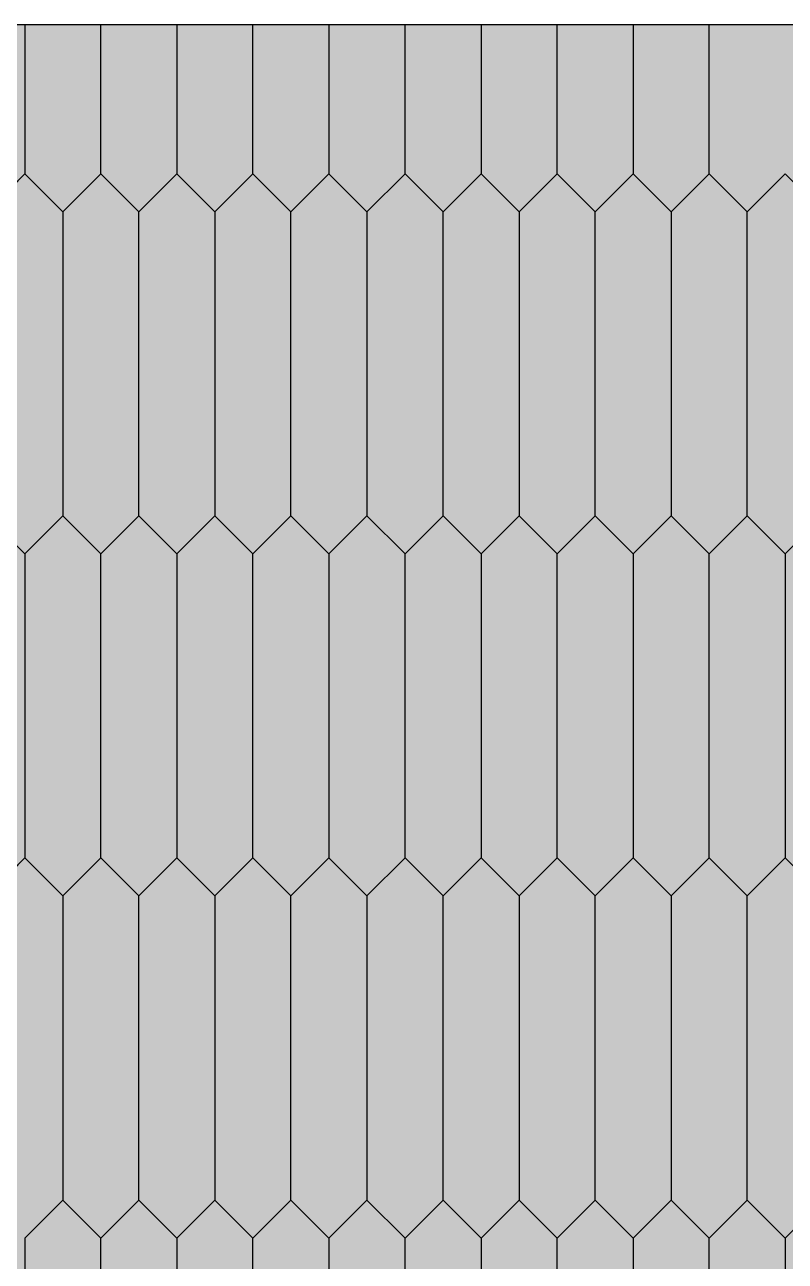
# Model space of a CAD drawing. Header units: millimetres. Extents: x 56222 to 3066687, y -650199 to -121287.
# Drawn here: x 148994.71 to 149014.39, y -183454.43 to -183422.41 of the extents above; entities that cross this region are included whole.
import ezdxf

# ---------------------------------------------------------------- set-up
doc = ezdxf.new("R2010")
doc.units = ezdxf.units.MM
doc.header["$MEASUREMENT"] = 0
doc.layers.add('SECTION ( HATCH  )', color=252, linetype='Continuous', lineweight=9)
doc.layers.add('XX~SLAB ( BEAM )~ ( DIM )', color=7, linetype='Continuous', lineweight=9)

msp = doc.modelspace()

# ---------------------------------------------------------------- hatches: boundary and pattern name
at = {"layer": 'SECTION ( HATCH  )', "linetype": 'Continuous', "lineweight": 25, "transparency": 33554641}
h = msp.add_hatch(color=34, dxfattribs=at)
h.dxf.hatch_style = 1
h.paths.add_polyline_path([(149026.018, -183422.411), (149024.23, -183422.411), (149024.23, -183426.275), (149025.214, -183427.259), (149026.018, -183426.455)])
h.paths.add_polyline_path([(149024.23, -183426.275), (149024.23, -183422.411), (149022.262, -183422.411), (149022.262, -183426.275), (149023.246, -183427.259)])
h.paths.add_polyline_path([(149022.262, -183426.275), (149022.262, -183422.411), (149020.294, -183422.411), (149020.294, -183426.275), (149021.278, -183427.259)])
h.paths.add_polyline_path([(149020.294, -183426.275), (149020.294, -183422.411), (149018.326, -183422.411), (149018.326, -183426.275), (149019.31, -183427.259)])
h.paths.add_polyline_path([(149018.326, -183422.411), (149016.358, -183422.411), (149016.358, -183426.275), (149017.342, -183427.259), (149018.326, -183426.275)])
h.paths.add_polyline_path([(149016.358, -183422.411), (149014.39, -183422.411), (149014.39, -183426.275), (149015.374, -183427.259), (149016.358, -183426.275)])
h.paths.add_polyline_path([(149014.39, -183422.411), (149012.422, -183422.411), (149012.422, -183426.275), (149013.406, -183427.259), (149014.39, -183426.275)])
h.paths.add_polyline_path([(149012.422, -183422.411), (149010.454, -183422.411), (149010.454, -183426.275), (149011.438, -183427.259), (149012.422, -183426.275)])
h.paths.add_polyline_path([(149010.454, -183422.411), (149008.486, -183422.411), (149008.486, -183426.275), (149009.47, -183427.259), (149010.454, -183426.275)])
h.paths.add_polyline_path([(149008.486, -183422.411), (149006.518, -183422.411), (149006.518, -183426.275), (149007.502, -183427.259), (149008.486, -183426.275)])
h.paths.add_polyline_path([(149006.518, -183422.411), (149004.55, -183422.411), (149004.55, -183426.275), (149005.534, -183427.259), (149006.518, -183426.275)])
h.paths.add_polyline_path([(149004.55, -183422.411), (149002.582, -183422.411), (149002.582, -183426.275), (149003.566, -183427.259), (149004.55, -183426.275)])
h.paths.add_polyline_path([(149002.582, -183422.411), (149000.614, -183422.411), (149000.614, -183426.275), (149001.598, -183427.259), (149002.582, -183426.275)])
h.paths.add_polyline_path([(149000.614, -183422.411), (148998.646, -183422.411), (148998.646, -183426.275), (148999.63, -183427.259), (149000.614, -183426.275)])
h.paths.add_polyline_path([(148998.646, -183422.411), (148996.678, -183422.411), (148996.678, -183426.275), (148997.662, -183427.259), (148998.646, -183426.275)])
h.paths.add_polyline_path([(148996.678, -183422.411), (148994.71, -183422.411), (148994.71, -183426.275), (148995.694, -183427.259), (148996.678, -183426.275)])
h.paths.add_polyline_path([(148994.71, -183422.411), (148992.742, -183422.411), (148992.742, -183426.275), (148993.726, -183427.259), (148994.71, -183426.275)])
h.paths.add_polyline_path([(148992.742, -183422.411), (148990.774, -183422.411), (148990.774, -183426.275), (148991.758, -183427.259), (148992.742, -183426.275)])
h.paths.add_polyline_path([(148990.774, -183422.411), (148988.806, -183422.411), (148988.806, -183426.275), (148989.79, -183427.259), (148990.774, -183426.275)])
h.paths.add_polyline_path([(148988.806, -183422.411), (148987.018, -183422.411), (148987.018, -183426.455), (148987.822, -183427.259), (148988.806, -183426.275)])
h.paths.add_polyline_path([(149026.018, -183426.455), (149025.214, -183427.259), (149025.214, -183435.131), (149026.018, -183435.935)])
h.paths.add_polyline_path([(149025.214, -183427.259), (149024.23, -183426.275), (149023.246, -183427.259), (149023.246, -183435.131), (149024.23, -183436.115), (149025.214, -183435.131)])
h.paths.add_polyline_path([(149023.246, -183427.259), (149022.262, -183426.275), (149021.278, -183427.259), (149021.278, -183435.131), (149022.262, -183436.115), (149023.246, -183435.131)])
h.paths.add_polyline_path([(149021.278, -183427.259), (149020.294, -183426.275), (149019.31, -183427.259), (149019.31, -183435.131), (149020.294, -183436.115), (149021.278, -183435.131)])
h.paths.add_polyline_path([(149019.31, -183427.259), (149018.326, -183426.275), (149017.342, -183427.259), (149017.342, -183435.131), (149018.326, -183436.115), (149019.31, -183435.131)])
h.paths.add_polyline_path([(149017.342, -183427.259), (149016.358, -183426.275), (149015.374, -183427.259), (149015.374, -183435.131), (149016.358, -183436.115), (149017.342, -183435.131)])
h.paths.add_polyline_path([(149015.374, -183427.259), (149014.39, -183426.275), (149013.406, -183427.259), (149013.406, -183435.131), (149014.39, -183436.115), (149015.374, -183435.131)])
h.paths.add_polyline_path([(149013.406, -183427.259), (149012.422, -183426.275), (149011.438, -183427.259), (149011.438, -183435.131), (149012.422, -183436.115), (149013.406, -183435.131)])
h.paths.add_polyline_path([(149011.438, -183427.259), (149010.454, -183426.275), (149009.47, -183427.259), (149009.47, -183435.131), (149010.454, -183436.115), (149011.438, -183435.131)])
h.paths.add_polyline_path([(149009.47, -183427.259), (149008.486, -183426.275), (149007.502, -183427.259), (149007.502, -183435.131), (149008.486, -183436.115), (149009.47, -183435.131)])
h.paths.add_polyline_path([(149007.502, -183427.259), (149006.518, -183426.275), (149005.534, -183427.259), (149005.534, -183435.131), (149006.518, -183436.115), (149007.502, -183435.131)])
h.paths.add_polyline_path([(149005.534, -183427.259), (149004.55, -183426.275), (149003.566, -183427.259), (149003.566, -183435.131), (149004.55, -183436.115), (149005.534, -183435.131)])
h.paths.add_polyline_path([(149003.566, -183427.259), (149002.582, -183426.275), (149001.598, -183427.259), (149001.598, -183435.131), (149002.582, -183436.115), (149003.566, -183435.131)])
h.paths.add_polyline_path([(149001.598, -183427.259), (149000.614, -183426.275), (148999.63, -183427.259), (148999.63, -183435.131), (149000.614, -183436.115), (149001.598, -183435.131)])
h.paths.add_polyline_path([(148999.63, -183427.259), (148998.646, -183426.275), (148997.662, -183427.259), (148997.662, -183435.131), (148998.646, -183436.115), (148999.63, -183435.131)])
h.paths.add_polyline_path([(148997.662, -183427.259), (148996.678, -183426.275), (148995.694, -183427.259), (148995.694, -183435.131), (148996.678, -183436.115), (148997.662, -183435.131)])
h.paths.add_polyline_path([(148995.694, -183427.259), (148994.71, -183426.275), (148993.726, -183427.259), (148993.726, -183435.131), (148994.71, -183436.115), (148995.694, -183435.131)])
h.paths.add_polyline_path([(148993.726, -183427.259), (148992.742, -183426.275), (148991.758, -183427.259), (148991.758, -183435.131), (148992.742, -183436.115), (148993.726, -183435.131)])
h.paths.add_polyline_path([(148991.758, -183427.259), (148990.774, -183426.275), (148989.79, -183427.259), (148989.79, -183435.131), (148990.774, -183436.115), (148991.758, -183435.131)])
h.paths.add_polyline_path([(148989.79, -183427.259), (148988.806, -183426.275), (148987.822, -183427.259), (148987.822, -183435.131), (148988.806, -183436.115), (148989.79, -183435.131)])
h.paths.add_polyline_path([(148987.822, -183427.259), (148987.018, -183426.455), (148987.018, -183435.935), (148987.822, -183435.131)])
h.paths.add_polyline_path([(149026.018, -183435.935), (149025.214, -183435.131), (149024.23, -183436.115), (149024.23, -183443.987), (149025.214, -183444.971), (149026.018, -183444.167)])
h.paths.add_polyline_path([(149024.23, -183436.115), (149023.246, -183435.131), (149022.262, -183436.115), (149022.262, -183443.987), (149023.246, -183444.971), (149024.23, -183443.987)])
h.paths.add_polyline_path([(149022.262, -183436.115), (149021.278, -183435.131), (149020.294, -183436.115), (149020.294, -183443.987), (149021.278, -183444.971), (149022.262, -183443.987)])
h.paths.add_polyline_path([(149020.294, -183436.115), (149019.31, -183435.131), (149018.326, -183436.115), (149018.326, -183443.987), (149019.31, -183444.971), (149020.294, -183443.987)])
h.paths.add_polyline_path([(149018.326, -183436.115), (149017.342, -183435.131), (149016.358, -183436.115), (149016.358, -183443.987), (149017.342, -183444.971), (149018.326, -183443.987)])
h.paths.add_polyline_path([(149016.358, -183436.115), (149015.374, -183435.131), (149014.39, -183436.115), (149014.39, -183443.987), (149015.374, -183444.971), (149016.358, -183443.987)])
h.paths.add_polyline_path([(149014.39, -183436.115), (149013.406, -183435.131), (149012.422, -183436.115), (149012.422, -183443.987), (149013.406, -183444.971), (149014.39, -183443.987)])
h.paths.add_polyline_path([(149012.422, -183436.115), (149011.438, -183435.131), (149010.454, -183436.115), (149010.454, -183443.987), (149011.438, -183444.971), (149012.422, -183443.987)])
h.paths.add_polyline_path([(149010.454, -183436.115), (149009.47, -183435.131), (149008.486, -183436.115), (149008.486, -183443.987), (149009.47, -183444.971), (149010.454, -183443.987)])
h.paths.add_polyline_path([(149008.486, -183436.115), (149007.502, -183435.131), (149006.518, -183436.115), (149006.518, -183443.987), (149007.502, -183444.971), (149008.486, -183443.987)])
h.paths.add_polyline_path([(149006.518, -183436.115), (149005.534, -183435.131), (149004.55, -183436.115), (149004.55, -183443.987), (149005.534, -183444.971), (149006.518, -183443.987)])
h.paths.add_polyline_path([(149004.55, -183436.115), (149003.566, -183435.131), (149002.582, -183436.115), (149002.582, -183443.987), (149003.566, -183444.971), (149004.55, -183443.987)])
h.paths.add_polyline_path([(149002.582, -183436.115), (149001.598, -183435.131), (149000.614, -183436.115), (149000.614, -183443.987), (149001.598, -183444.971), (149002.582, -183443.987)])
h.paths.add_polyline_path([(149000.614, -183436.115), (148999.63, -183435.131), (148998.646, -183436.115), (148998.646, -183443.987), (148999.63, -183444.971), (149000.614, -183443.987)])
h.paths.add_polyline_path([(148998.646, -183436.115), (148997.662, -183435.131), (148996.678, -183436.115), (148996.678, -183443.987), (148997.662, -183444.971), (148998.646, -183443.987)])
h.paths.add_polyline_path([(148996.678, -183436.115), (148995.694, -183435.131), (148994.71, -183436.115), (148994.71, -183443.987), (148995.694, -183444.971), (148996.678, -183443.987)])
h.paths.add_polyline_path([(148994.71, -183436.115), (148993.726, -183435.131), (148992.742, -183436.115), (148992.742, -183443.987), (148993.726, -183444.971), (148994.71, -183443.987)])
h.paths.add_polyline_path([(148992.742, -183436.115), (148991.758, -183435.131), (148990.774, -183436.115), (148990.774, -183443.987), (148991.758, -183444.971), (148992.742, -183443.987)])
h.paths.add_polyline_path([(148990.774, -183436.115), (148989.79, -183435.131), (148988.806, -183436.115), (148988.806, -183443.987), (148989.79, -183444.971), (148990.774, -183443.987)])
h.paths.add_polyline_path([(148988.806, -183436.115), (148987.822, -183435.131), (148987.018, -183435.935), (148987.018, -183444.167), (148987.822, -183444.971), (148988.806, -183443.987)])
h.paths.add_polyline_path([(149026.018, -183444.167), (149025.214, -183444.971), (149025.214, -183452.843), (149026.018, -183453.647)])
h.paths.add_polyline_path([(149025.214, -183444.971), (149024.23, -183443.987), (149023.246, -183444.971), (149023.246, -183452.843), (149024.23, -183453.827), (149025.214, -183452.843)])
h.paths.add_polyline_path([(149023.246, -183444.971), (149022.262, -183443.987), (149021.278, -183444.971), (149021.278, -183452.843), (149022.262, -183453.827), (149023.246, -183452.843)])
h.paths.add_polyline_path([(149021.278, -183444.971), (149020.294, -183443.987), (149019.31, -183444.971), (149019.31, -183452.843), (149020.294, -183453.827), (149021.278, -183452.843)])
h.paths.add_polyline_path([(149019.31, -183444.971), (149018.326, -183443.987), (149017.342, -183444.971), (149017.342, -183452.843), (149018.326, -183453.827), (149019.31, -183452.843)])
h.paths.add_polyline_path([(149017.342, -183444.971), (149016.358, -183443.987), (149015.374, -183444.971), (149015.374, -183452.843), (149016.358, -183453.827), (149017.342, -183452.843)])
h.paths.add_polyline_path([(149015.374, -183444.971), (149014.39, -183443.987), (149013.406, -183444.971), (149013.406, -183452.843), (149014.39, -183453.827), (149015.374, -183452.843)])
h.paths.add_polyline_path([(149013.406, -183444.971), (149012.422, -183443.987), (149011.438, -183444.971), (149011.438, -183452.843), (149012.422, -183453.827), (149013.406, -183452.843)])
h.paths.add_polyline_path([(149011.438, -183444.971), (149010.454, -183443.987), (149009.47, -183444.971), (149009.47, -183452.843), (149010.454, -183453.827), (149011.438, -183452.843)])
h.paths.add_polyline_path([(149009.47, -183444.971), (149008.486, -183443.987), (149007.502, -183444.971), (149007.502, -183452.843), (149008.486, -183453.827), (149009.47, -183452.843)])
h.paths.add_polyline_path([(149007.502, -183444.971), (149006.518, -183443.987), (149005.534, -183444.971), (149005.534, -183452.843), (149006.518, -183453.827), (149007.502, -183452.843)])
h.paths.add_polyline_path([(149005.534, -183444.971), (149004.55, -183443.987), (149003.566, -183444.971), (149003.566, -183452.843), (149004.55, -183453.827), (149005.534, -183452.843)])
h.paths.add_polyline_path([(149003.566, -183444.971), (149002.582, -183443.987), (149001.598, -183444.971), (149001.598, -183452.843), (149002.582, -183453.827), (149003.566, -183452.843)])
h.paths.add_polyline_path([(149001.598, -183444.971), (149000.614, -183443.987), (148999.63, -183444.971), (148999.63, -183452.843), (149000.614, -183453.827), (149001.598, -183452.843)])
h.paths.add_polyline_path([(148999.63, -183444.971), (148998.646, -183443.987), (148997.662, -183444.971), (148997.662, -183452.843), (148998.646, -183453.827), (148999.63, -183452.843)])
h.paths.add_polyline_path([(148997.662, -183444.971), (148996.678, -183443.987), (148995.694, -183444.971), (148995.694, -183452.843), (148996.678, -183453.827), (148997.662, -183452.843)])
h.paths.add_polyline_path([(148995.694, -183444.971), (148994.71, -183443.987), (148993.726, -183444.971), (148993.726, -183452.843), (148994.71, -183453.827), (148995.694, -183452.843)])
h.paths.add_polyline_path([(148993.726, -183444.971), (148992.742, -183443.987), (148991.758, -183444.971), (148991.758, -183452.843), (148992.742, -183453.827), (148993.726, -183452.843)])
h.paths.add_polyline_path([(148991.758, -183444.971), (148990.774, -183443.987), (148989.79, -183444.971), (148989.79, -183452.843), (148990.774, -183453.827), (148991.758, -183452.843)])
h.paths.add_polyline_path([(148989.79, -183444.971), (148988.806, -183443.987), (148987.822, -183444.971), (148987.822, -183452.843), (148988.806, -183453.827), (148989.79, -183452.843)])
h.paths.add_polyline_path([(148987.822, -183444.971), (148987.018, -183444.167), (148987.018, -183453.647), (148987.822, -183452.843)])
h.paths.add_polyline_path([(149026.018, -183453.647), (149025.214, -183452.843), (149024.23, -183453.827), (149024.23, -183461.699), (149025.214, -183462.683), (149026.018, -183461.879)])
h.paths.add_polyline_path([(149024.23, -183453.827), (149023.246, -183452.843), (149022.262, -183453.827), (149022.262, -183461.699), (149023.246, -183462.683), (149024.23, -183461.699)])
h.paths.add_polyline_path([(149022.262, -183453.827), (149021.278, -183452.843), (149020.294, -183453.827), (149020.294, -183461.699), (149021.278, -183462.683), (149022.262, -183461.699)])
h.paths.add_polyline_path([(149020.294, -183453.827), (149019.31, -183452.843), (149018.326, -183453.827), (149018.326, -183461.699), (149019.31, -183462.683), (149020.294, -183461.699)])
h.paths.add_polyline_path([(149018.326, -183453.827), (149017.342, -183452.843), (149016.358, -183453.827), (149016.358, -183461.699), (149017.342, -183462.683), (149018.326, -183461.699)])
h.paths.add_polyline_path([(149016.358, -183453.827), (149015.374, -183452.843), (149014.39, -183453.827), (149014.39, -183461.699), (149015.374, -183462.683), (149016.358, -183461.699)])
h.paths.add_polyline_path([(149014.39, -183453.827), (149013.406, -183452.843), (149012.422, -183453.827), (149012.422, -183461.699), (149013.406, -183462.683), (149014.39, -183461.699)])
h.paths.add_polyline_path([(149012.422, -183453.827), (149011.438, -183452.843), (149010.454, -183453.827), (149010.454, -183461.699), (149011.438, -183462.683), (149012.422, -183461.699)])
h.paths.add_polyline_path([(149010.454, -183453.827), (149009.47, -183452.843), (149008.486, -183453.827), (149008.486, -183461.699), (149009.47, -183462.683), (149010.454, -183461.699)])
h.paths.add_polyline_path([(149008.486, -183453.827), (149007.502, -183452.843), (149006.518, -183453.827), (149006.518, -183461.699), (149007.502, -183462.683), (149008.486, -183461.699)])
h.paths.add_polyline_path([(149006.518, -183453.827), (149005.534, -183452.843), (149004.55, -183453.827), (149004.55, -183461.699), (149005.534, -183462.683), (149006.518, -183461.699)])
h.paths.add_polyline_path([(149004.55, -183453.827), (149003.566, -183452.843), (149002.582, -183453.827), (149002.582, -183461.699), (149003.566, -183462.683), (149004.55, -183461.699)])
h.paths.add_polyline_path([(149002.582, -183453.827), (149001.598, -183452.843), (149000.614, -183453.827), (149000.614, -183461.699), (149001.598, -183462.683), (149002.582, -183461.699)])
h.paths.add_polyline_path([(149000.614, -183453.827), (148999.63, -183452.843), (148998.646, -183453.827), (148998.646, -183461.699), (148999.63, -183462.683), (149000.614, -183461.699)])
h.paths.add_polyline_path([(148998.646, -183453.827), (148997.662, -183452.843), (148996.678, -183453.827), (148996.678, -183461.699), (148997.662, -183462.683), (148998.646, -183461.699)])
h.paths.add_polyline_path([(148996.678, -183453.827), (148995.694, -183452.843), (148994.71, -183453.827), (148994.71, -183461.699), (148995.694, -183462.683), (148996.678, -183461.699)])
h.paths.add_polyline_path([(148994.71, -183453.827), (148993.726, -183452.843), (148992.742, -183453.827), (148992.742, -183461.699), (148993.726, -183462.683), (148994.71, -183461.699)])
h.paths.add_polyline_path([(148992.742, -183453.827), (148991.758, -183452.843), (148990.774, -183453.827), (148990.774, -183461.699), (148991.758, -183462.683), (148992.742, -183461.699)])
h.paths.add_polyline_path([(148990.774, -183453.827), (148989.79, -183452.843), (148988.806, -183453.827), (148988.806, -183461.699), (148989.79, -183462.683), (148990.774, -183461.699)])
h.paths.add_polyline_path([(148988.806, -183453.827), (148988.002, -183453.023), (148987.822, -183452.843), (148987.018, -183453.647), (148987.018, -183461.879), (148987.822, -183462.683), (148988.806, -183461.699)])
h.paths.add_polyline_path([(149026.018, -183461.879), (149025.214, -183462.683), (149025.214, -183470.555), (149026.018, -183471.359)])
h.paths.add_polyline_path([(149025.214, -183462.683), (149024.23, -183461.699), (149023.246, -183462.683), (149023.246, -183470.555), (149024.23, -183471.539), (149025.214, -183470.555)])
h.paths.add_polyline_path([(149023.246, -183462.683), (149022.262, -183461.699), (149021.278, -183462.683), (149021.278, -183470.555), (149022.262, -183471.539), (149023.246, -183470.555)])
h.paths.add_polyline_path([(149021.278, -183462.683), (149020.294, -183461.699), (149019.31, -183462.683), (149019.31, -183470.555), (149020.294, -183471.539), (149021.278, -183470.555)])
h.paths.add_polyline_path([(149019.31, -183462.683), (149018.326, -183461.699), (149017.342, -183462.683), (149017.342, -183470.555), (149018.326, -183471.539), (149019.31, -183470.555)])
h.paths.add_polyline_path([(149017.342, -183462.683), (149016.358, -183461.699), (149015.374, -183462.683), (149015.374, -183470.555), (149016.358, -183471.539), (149017.342, -183470.555)])
h.paths.add_polyline_path([(149015.374, -183462.683), (149014.39, -183461.699), (149013.406, -183462.683), (149013.406, -183470.555), (149014.39, -183471.539), (149015.374, -183470.555)])
h.paths.add_polyline_path([(149013.406, -183462.683), (149012.422, -183461.699), (149011.438, -183462.683), (149011.438, -183470.555), (149012.422, -183471.539), (149013.406, -183470.555)])
h.paths.add_polyline_path([(149011.438, -183462.683), (149010.454, -183461.699), (149009.47, -183462.683), (149009.47, -183470.555), (149010.454, -183471.539), (149011.438, -183470.555)])
h.paths.add_polyline_path([(149009.47, -183462.683), (149008.486, -183461.699), (149007.502, -183462.683), (149007.502, -183470.555), (149008.486, -183471.539), (149009.47, -183470.555)])
h.paths.add_polyline_path([(149007.502, -183462.683), (149006.518, -183461.699), (149005.534, -183462.683), (149005.534, -183470.555), (149006.518, -183471.539), (149007.502, -183470.555)])
h.paths.add_polyline_path([(149005.534, -183462.683), (149004.55, -183461.699), (149003.566, -183462.683), (149003.566, -183470.555), (149004.55, -183471.539), (149005.534, -183470.555)])
h.paths.add_polyline_path([(149003.566, -183462.683), (149002.582, -183461.699), (149001.598, -183462.683), (149001.598, -183470.555), (149002.582, -183471.539), (149003.566, -183470.555)])
h.paths.add_polyline_path([(149001.598, -183462.683), (149000.614, -183461.699), (148999.63, -183462.683), (148999.63, -183470.555), (149000.614, -183471.539), (149001.598, -183470.555)])
h.paths.add_polyline_path([(148999.63, -183462.683), (148998.646, -183461.699), (148997.662, -183462.683), (148997.662, -183470.555), (148998.646, -183471.539), (148999.63, -183470.555)])
h.paths.add_polyline_path([(148997.662, -183462.683), (148996.678, -183461.699), (148995.694, -183462.683), (148995.694, -183470.555), (148996.678, -183471.539), (148997.662, -183470.555)])
h.paths.add_polyline_path([(148995.694, -183462.683), (148994.71, -183461.699), (148993.726, -183462.683), (148993.726, -183470.555), (148994.71, -183471.539), (148995.694, -183470.555)])
h.paths.add_polyline_path([(148993.726, -183462.683), (148992.742, -183461.699), (148991.758, -183462.683), (148991.758, -183470.555), (148992.742, -183471.539), (148993.726, -183470.555)])
h.paths.add_polyline_path([(148991.758, -183462.683), (148990.774, -183461.699), (148989.79, -183462.683), (148989.79, -183470.555), (148990.774, -183471.539), (148991.758, -183470.555)])
h.paths.add_polyline_path([(148989.79, -183462.683), (148988.806, -183461.699), (148987.822, -183462.683), (148987.822, -183470.555), (148988.806, -183471.539), (148989.79, -183470.555)])
h.paths.add_polyline_path([(148987.822, -183462.683), (148987.018, -183461.879), (148987.018, -183471.359), (148987.822, -183470.555)])
h.paths.add_polyline_path([(149026.018, -183471.359), (149025.214, -183470.555), (149024.23, -183471.539), (149024.23, -183480.167), (149026.018, -183480.167)])
h.paths.add_polyline_path([(149024.23, -183471.539), (149023.246, -183470.555), (149022.262, -183471.539), (149022.262, -183480.167), (149024.23, -183480.167)])
h.paths.add_polyline_path([(149022.262, -183471.539), (149021.278, -183470.555), (149020.294, -183471.539), (149020.294, -183480.167), (149022.262, -183480.167)])
h.paths.add_polyline_path([(149020.294, -183471.539), (149019.31, -183470.555), (149018.326, -183471.539), (149018.326, -183480.167), (149020.294, -183480.167)])
h.paths.add_polyline_path([(149018.326, -183471.539), (149017.342, -183470.555), (149016.358, -183471.539), (149016.358, -183480.167), (149018.326, -183480.167)])
h.paths.add_polyline_path([(149016.358, -183471.539), (149015.374, -183470.555), (149014.39, -183471.539), (149014.39, -183480.167), (149016.358, -183480.167)])
h.paths.add_polyline_path([(149012.422, -183471.539), (149011.438, -183470.555), (149010.454, -183471.539), (149010.454, -183480.167), (149012.422, -183480.167)])
h.paths.add_polyline_path([(149014.39, -183471.539), (149013.406, -183470.555), (149012.422, -183471.539), (149012.422, -183480.167), (149014.39, -183480.167)])
h.paths.add_polyline_path([(149010.454, -183471.539), (149009.47, -183470.555), (149008.486, -183471.539), (149008.486, -183480.167), (149010.454, -183480.167)])
h.paths.add_polyline_path([(149008.486, -183471.539), (149007.502, -183470.555), (149006.518, -183471.539), (149006.518, -183480.167), (149008.486, -183480.167)])
h.paths.add_polyline_path([(149006.518, -183471.539), (149005.534, -183470.555), (149004.55, -183471.539), (149004.55, -183480.167), (149006.518, -183480.167)])
h.paths.add_polyline_path([(149004.55, -183471.539), (149003.566, -183470.555), (149002.582, -183471.539), (149002.582, -183480.167), (149004.55, -183480.167)])
h.paths.add_polyline_path([(149002.582, -183471.539), (149001.598, -183470.555), (149000.614, -183471.539), (149000.614, -183480.167), (149002.582, -183480.167)])
h.paths.add_polyline_path([(149000.614, -183471.539), (148999.63, -183470.555), (148998.646, -183471.539), (148998.646, -183480.167), (149000.614, -183480.167)])
h.paths.add_polyline_path([(148998.646, -183471.539), (148997.662, -183470.555), (148996.678, -183471.539), (148996.678, -183480.167), (148998.646, -183480.167)])
h.paths.add_polyline_path([(148996.678, -183471.539), (148995.694, -183470.555), (148994.71, -183471.539), (148994.71, -183480.167), (148996.678, -183480.167)])
h.paths.add_polyline_path([(148994.71, -183471.539), (148993.726, -183470.555), (148992.742, -183471.539), (148992.742, -183480.167), (148994.71, -183480.167)])
h.paths.add_polyline_path([(148992.742, -183471.539), (148991.758, -183470.555), (148990.774, -183471.539), (148990.774, -183480.167), (148992.742, -183480.167)])
h.paths.add_polyline_path([(148990.774, -183471.539), (148989.79, -183470.555), (148988.806, -183471.539), (148988.806, -183480.167), (148990.774, -183480.167)])
h.paths.add_polyline_path([(148988.806, -183471.539), (148988.002, -183470.735), (148987.822, -183470.555), (148987.018, -183471.359), (148987.018, -183480.167), (148988.806, -183480.167)])

# ---------------------------------------------------------------- linework, layer by layer
at = {"color": 6, "lineweight": 30}
msp.add_line((149062.018, -183422.411, -0.5), (148987.018, -183422.411, -0.5), dxfattribs=at)
at = {"layer": 'XX~SLAB ( BEAM )~ ( DIM )', "color": 33, "lineweight": 25, "true_color": 0xbea383}
for p, q in [((148994.71, -183426.275, -0.5), (148993.726, -183427.259, -0.5)), ((148994.71, -183426.275, -0.5), (148993.726, -183427.259, -0.5)), ((148994.71, -183426.275, -0.5), (148993.726, -183427.259, -0.5)), ((148994.71, -183426.275, -0.5), (148993.726, -183427.259, -0.5)), ((148994.71, -183426.275, -0.5), (148993.726, -183427.259, -0.5)), ((148993.726, -183427.259, -0.5), (148994.71, -183426.275, -0.5)), ((148994.71, -183426.275, -0.5), (148995.694, -183427.259, -0.5)), ((148994.71, -183426.275, -0.5), (148995.694, -183427.259, -0.5)), ((148994.71, -183426.275, -0.5), (148995.694, -183427.259, -0.5)), ((148994.71, -183426.275, -0.5), (148995.694, -183427.259, -0.5)), ((148994.71, -183426.275, -0.5), (148995.694, -183427.259, -0.5)), ((148995.694, -183427.259, -0.5), (148994.71, -183426.275, -0.5)), ((148996.678, -183426.275, -0.5), (148995.694, -183427.259, -0.5)), ((148996.678, -183426.275, -0.5), (148995.694, -183427.259, -0.5)), ((148996.678, -183426.275, -0.5), (148995.694, -183427.259, -0.5)), ((148996.678, -183426.275, -0.5), (148995.694, -183427.259, -0.5)), ((148996.678, -183426.275, -0.5), (148995.694, -183427.259, -0.5)), ((148995.694, -183427.259, -0.5), (148996.678, -183426.275, -0.5)), ((148996.678, -183426.275, -0.5), (148997.662, -183427.259, -0.5)), ((148996.678, -183426.275, -0.5), (148997.662, -183427.259, -0.5)), ((148996.678, -183426.275, -0.5), (148997.662, -183427.259, -0.5)), ((148996.678, -183426.275, -0.5), (148997.662, -183427.259, -0.5)), ((148996.678, -183426.275, -0.5), (148997.662, -183427.259, -0.5)), ((148997.662, -183427.259, -0.5), (148996.678, -183426.275, -0.5)), ((148998.646, -183426.275, -0.5), (148997.662, -183427.259, -0.5)), ((148998.646, -183426.275, -0.5), (148997.662, -183427.259, -0.5)), ((148998.646, -183426.275, -0.5), (148997.662, -183427.259, -0.5)), ((148998.646, -183426.275, -0.5), (148997.662, -183427.259, -0.5)), ((148998.646, -183426.275, -0.5), (148997.662, -183427.259, -0.5)), ((148997.662, -183427.259, -0.5), (148998.646, -183426.275, -0.5)), ((148998.646, -183426.275, -0.5), (148999.63, -183427.259, -0.5)), ((148998.646, -183426.275, -0.5), (148999.63, -183427.259, -0.5)), ((148998.646, -183426.275, -0.5), (148999.63, -183427.259, -0.5)), ((148998.646, -183426.275, -0.5), (148999.63, -183427.259, -0.5)), ((148998.646, -183426.275, -0.5), (148999.63, -183427.259, -0.5)), ((148999.63, -183427.259, -0.5), (148998.646, -183426.275, -0.5)), ((149000.614, -183426.275, -0.5), (148999.63, -183427.259, -0.5)), ((149000.614, -183426.275, -0.5), (148999.63, -183427.259, -0.5)), ((149000.614, -183426.275, -0.5), (148999.63, -183427.259, -0.5)), ((149000.614, -183426.275, -0.5), (148999.63, -183427.259, -0.5)), ((149000.614, -183426.275, -0.5), (148999.63, -183427.259, -0.5)), ((148999.63, -183427.259, -0.5), (149000.614, -183426.275, -0.5)), ((149000.614, -183426.275, -0.5), (149001.598, -183427.259, -0.5)), ((149000.614, -183426.275, -0.5), (149001.598, -183427.259, -0.5)), ((149000.614, -183426.275, -0.5), (149001.598, -183427.259, -0.5)), ((149000.614, -183426.275, -0.5), (149001.598, -183427.259, -0.5)), ((149000.614, -183426.275, -0.5), (149001.598, -183427.259, -0.5)), ((149001.598, -183427.259, -0.5), (149000.614, -183426.275, -0.5)), ((149002.582, -183426.275, -0.5), (149001.598, -183427.259, -0.5)), ((149002.582, -183426.275, -0.5), (149001.598, -183427.259, -0.5)), ((149002.582, -183426.275, -0.5), (149001.598, -183427.259, -0.5)), ((149002.582, -183426.275, -0.5), (149001.598, -183427.259, -0.5)), ((149002.582, -183426.275, -0.5), (149001.598, -183427.259, -0.5)), ((149001.598, -183427.259, -0.5), (149002.582, -183426.275, -0.5)), ((149002.582, -183426.275, -0.5), (149003.566, -183427.259, -0.5)), ((149002.582, -183426.275, -0.5), (149003.566, -183427.259, -0.5)), ((149002.582, -183426.275, -0.5), (149003.566, -183427.259, -0.5)), ((149002.582, -183426.275, -0.5), (149003.566, -183427.259, -0.5)), ((149002.582, -183426.275, -0.5), (149003.566, -183427.259, -0.5)), ((149003.566, -183427.259, -0.5), (149002.582, -183426.275, -0.5)), ((149004.55, -183426.275, -0.5), (149003.566, -183427.259, -0.5)), ((149004.55, -183426.275, -0.5), (149003.566, -183427.259, -0.5)), ((149004.55, -183426.275, -0.5), (149003.566, -183427.259, -0.5)), ((149004.55, -183426.275, -0.5), (149003.566, -183427.259, -0.5)), ((149004.55, -183426.275, -0.5), (149003.566, -183427.259, -0.5)), ((149003.566, -183427.259, -0.5), (149004.55, -183426.275, -0.5)), ((149004.55, -183426.275, -0.5), (149005.534, -183427.259, -0.5)), ((149004.55, -183426.275, -0.5), (149005.534, -183427.259, -0.5)), ((149004.55, -183426.275, -0.5), (149005.534, -183427.259, -0.5)), ((149004.55, -183426.275, -0.5), (149005.534, -183427.259, -0.5)), ((149004.55, -183426.275, -0.5), (149005.534, -183427.259, -0.5)), ((149005.534, -183427.259, -0.5), (149004.55, -183426.275, -0.5)), ((149006.518, -183426.275, -0.5), (149005.534, -183427.259, -0.5)), ((149006.518, -183426.275, -0.5), (149005.534, -183427.259, -0.5)), ((149006.518, -183426.275, -0.5), (149005.534, -183427.259, -0.5)), ((149006.518, -183426.275, -0.5), (149005.534, -183427.259, -0.5)), ((149006.518, -183426.275, -0.5), (149005.534, -183427.259, -0.5)), ((149005.534, -183427.259, -0.5), (149006.518, -183426.275, -0.5)), ((149006.518, -183426.275, -0.5), (149007.502, -183427.259, -0.5)), ((149006.518, -183426.275, -0.5), (149007.502, -183427.259, -0.5)), ((149006.518, -183426.275, -0.5), (149007.502, -183427.259, -0.5)), ((149006.518, -183426.275, -0.5), (149007.502, -183427.259, -0.5)), ((149006.518, -183426.275, -0.5), (149007.502, -183427.259, -0.5)), ((149007.502, -183427.259, -0.5), (149006.518, -183426.275, -0.5)), ((149008.486, -183426.275, -0.5), (149007.502, -183427.259, -0.5)), ((149008.486, -183426.275, -0.5), (149007.502, -183427.259, -0.5)), ((149008.486, -183426.275, -0.5), (149007.502, -183427.259, -0.5)), ((149008.486, -183426.275, -0.5), (149007.502, -183427.259, -0.5)), ((149008.486, -183426.275, -0.5), (149007.502, -183427.259, -0.5)), ((149007.502, -183427.259, -0.5), (149008.486, -183426.275, -0.5)), ((149008.486, -183426.275, -0.5), (149009.47, -183427.259, -0.5)), ((149008.486, -183426.275, -0.5), (149009.47, -183427.259, -0.5)), ((149008.486, -183426.275, -0.5), (149009.47, -183427.259, -0.5)), ((149008.486, -183426.275, -0.5), (149009.47, -183427.259, -0.5)), ((149008.486, -183426.275, -0.5), (149009.47, -183427.259, -0.5)), ((149009.47, -183427.259, -0.5), (149008.486, -183426.275, -0.5)), ((149010.454, -183426.275, -0.5), (149009.47, -183427.259, -0.5)), ((149010.454, -183426.275, -0.5), (149009.47, -183427.259, -0.5)), ((149010.454, -183426.275, -0.5), (149009.47, -183427.259, -0.5)), ((149010.454, -183426.275, -0.5), (149009.47, -183427.259, -0.5)), ((149010.454, -183426.275, -0.5), (149009.47, -183427.259, -0.5)), ((149009.47, -183427.259, -0.5), (149010.454, -183426.275, -0.5)), ((149010.454, -183426.275, -0.5), (149011.438, -183427.259, -0.5)), ((149010.454, -183426.275, -0.5), (149011.438, -183427.259, -0.5)), ((149010.454, -183426.275, -0.5), (149011.438, -183427.259, -0.5)), ((149010.454, -183426.275, -0.5), (149011.438, -183427.259, -0.5)), ((149010.454, -183426.275, -0.5), (149011.438, -183427.259, -0.5)), ((149011.438, -183427.259, -0.5), (149010.454, -183426.275, -0.5)), ((149012.422, -183426.275, -0.5), (149011.438, -183427.259, -0.5)), ((149012.422, -183426.275, -0.5), (149011.438, -183427.259, -0.5)), ((149012.422, -183426.275, -0.5), (149011.438, -183427.259, -0.5)), ((149012.422, -183426.275, -0.5), (149011.438, -183427.259, -0.5)), ((149012.422, -183426.275, -0.5), (149011.438, -183427.259, -0.5)), ((149011.438, -183427.259, -0.5), (149012.422, -183426.275, -0.5)), ((149012.422, -183426.275, -0.5), (149013.406, -183427.259, -0.5)), ((149012.422, -183426.275, -0.5), (149013.406, -183427.259, -0.5)), ((149012.422, -183426.275, -0.5), (149013.406, -183427.259, -0.5)), ((149012.422, -183426.275, -0.5), (149013.406, -183427.259, -0.5)), ((149012.422, -183426.275, -0.5), (149013.406, -183427.259, -0.5)), ((149013.406, -183427.259, -0.5), (149012.422, -183426.275, -0.5)), ((149014.39, -183426.275, -0.5), (149013.406, -183427.259, -0.5)), ((149014.39, -183426.275, -0.5), (149013.406, -183427.259, -0.5)), ((149014.39, -183426.275, -0.5), (149013.406, -183427.259, -0.5)), ((149014.39, -183426.275, -0.5), (149013.406, -183427.259, -0.5)), ((149014.39, -183426.275, -0.5), (149013.406, -183427.259, -0.5)), ((149013.406, -183427.259, -0.5), (149014.39, -183426.275, -0.5)), ((149014.39, -183426.275, -0.5), (149015.374, -183427.259, -0.5)), ((148993.726, -183435.131, -0.5), (148994.71, -183436.115, -0.5)), ((148993.726, -183435.131, -0.5), (148994.71, -183436.115, -0.5)), ((148993.726, -183435.131, -0.5), (148994.71, -183436.115, -0.5)), ((148994.71, -183436.115, -0.5), (148993.726, -183435.131, -0.5)), ((148995.694, -183435.131, -0.5), (148994.71, -183436.115, -0.5)), ((148995.694, -183435.131, -0.5), (148994.71, -183436.115, -0.5)), ((148995.694, -183435.131, -0.5), (148994.71, -183436.115, -0.5)), ((148994.71, -183436.115, -0.5), (148995.694, -183435.131, -0.5)), ((148995.694, -183435.131, -0.5), (148996.678, -183436.115, -0.5)), ((148995.694, -183435.131, -0.5), (148996.678, -183436.115, -0.5)), ((148995.694, -183435.131, -0.5), (148996.678, -183436.115, -0.5)), ((148996.678, -183436.115, -0.5), (148995.694, -183435.131, -0.5)), ((148997.662, -183435.131, -0.5), (148996.678, -183436.115, -0.5)), ((148997.662, -183435.131, -0.5), (148996.678, -183436.115, -0.5)), ((148997.662, -183435.131, -0.5), (148996.678, -183436.115, -0.5)), ((148996.678, -183436.115, -0.5), (148997.662, -183435.131, -0.5)), ((148997.662, -183435.131, -0.5), (148998.646, -183436.115, -0.5)), ((148997.662, -183435.131, -0.5), (148998.646, -183436.115, -0.5)), ((148997.662, -183435.131, -0.5), (148998.646, -183436.115, -0.5)), ((148998.646, -183436.115, -0.5), (148997.662, -183435.131, -0.5)), ((148999.63, -183435.131, -0.5), (148998.646, -183436.115, -0.5)), ((148999.63, -183435.131, -0.5), (148998.646, -183436.115, -0.5)), ((148999.63, -183435.131, -0.5), (148998.646, -183436.115, -0.5)), ((148998.646, -183436.115, -0.5), (148999.63, -183435.131, -0.5)), ((148999.63, -183435.131, -0.5), (149000.614, -183436.115, -0.5)), ((148999.63, -183435.131, -0.5), (149000.614, -183436.115, -0.5)), ((148999.63, -183435.131, -0.5), (149000.614, -183436.115, -0.5)), ((149000.614, -183436.115, -0.5), (148999.63, -183435.131, -0.5)), ((149001.598, -183435.131, -0.5), (149000.614, -183436.115, -0.5)), ((149001.598, -183435.131, -0.5), (149000.614, -183436.115, -0.5)), ((149001.598, -183435.131, -0.5), (149000.614, -183436.115, -0.5)), ((149000.614, -183436.115, -0.5), (149001.598, -183435.131, -0.5)), ((149001.598, -183435.131, -0.5), (149002.582, -183436.115, -0.5)), ((149001.598, -183435.131, -0.5), (149002.582, -183436.115, -0.5)), ((149001.598, -183435.131, -0.5), (149002.582, -183436.115, -0.5)), ((149002.582, -183436.115, -0.5), (149001.598, -183435.131, -0.5)), ((149003.566, -183435.131, -0.5), (149002.582, -183436.115, -0.5)), ((149003.566, -183435.131, -0.5), (149002.582, -183436.115, -0.5)), ((149003.566, -183435.131, -0.5), (149002.582, -183436.115, -0.5)), ((149002.582, -183436.115, -0.5), (149003.566, -183435.131, -0.5)), ((149003.566, -183435.131, -0.5), (149004.55, -183436.115, -0.5)), ((149003.566, -183435.131, -0.5), (149004.55, -183436.115, -0.5)), ((149003.566, -183435.131, -0.5), (149004.55, -183436.115, -0.5)), ((149004.55, -183436.115, -0.5), (149003.566, -183435.131, -0.5)), ((149005.534, -183435.131, -0.5), (149004.55, -183436.115, -0.5)), ((149005.534, -183435.131, -0.5), (149004.55, -183436.115, -0.5)), ((149005.534, -183435.131, -0.5), (149004.55, -183436.115, -0.5)), ((149004.55, -183436.115, -0.5), (149005.534, -183435.131, -0.5)), ((149005.534, -183435.131, -0.5), (149006.518, -183436.115, -0.5)), ((149005.534, -183435.131, -0.5), (149006.518, -183436.115, -0.5)), ((149005.534, -183435.131, -0.5), (149006.518, -183436.115, -0.5)), ((149006.518, -183436.115, -0.5), (149005.534, -183435.131, -0.5)), ((149007.502, -183435.131, -0.5), (149006.518, -183436.115, -0.5)), ((149007.502, -183435.131, -0.5), (149006.518, -183436.115, -0.5)), ((149007.502, -183435.131, -0.5), (149006.518, -183436.115, -0.5)), ((149006.518, -183436.115, -0.5), (149007.502, -183435.131, -0.5)), ((149007.502, -183435.131, -0.5), (149008.486, -183436.115, -0.5)), ((149007.502, -183435.131, -0.5), (149008.486, -183436.115, -0.5)), ((149007.502, -183435.131, -0.5), (149008.486, -183436.115, -0.5)), ((149008.486, -183436.115, -0.5), (149007.502, -183435.131, -0.5)), ((149009.47, -183435.131, -0.5), (149008.486, -183436.115, -0.5)), ((149009.47, -183435.131, -0.5), (149008.486, -183436.115, -0.5)), ((149009.47, -183435.131, -0.5), (149008.486, -183436.115, -0.5)), ((149008.486, -183436.115, -0.5), (149009.47, -183435.131, -0.5)), ((149009.47, -183435.131, -0.5), (149010.454, -183436.115, -0.5)), ((149009.47, -183435.131, -0.5), (149010.454, -183436.115, -0.5)), ((149009.47, -183435.131, -0.5), (149010.454, -183436.115, -0.5)), ((149010.454, -183436.115, -0.5), (149009.47, -183435.131, -0.5)), ((149011.438, -183435.131, -0.5), (149010.454, -183436.115, -0.5)), ((149011.438, -183435.131, -0.5), (149010.454, -183436.115, -0.5)), ((149011.438, -183435.131, -0.5), (149010.454, -183436.115, -0.5)), ((149010.454, -183436.115, -0.5), (149011.438, -183435.131, -0.5)), ((149011.438, -183435.131, -0.5), (149012.422, -183436.115, -0.5)), ((149011.438, -183435.131, -0.5), (149012.422, -183436.115, -0.5)), ((149011.438, -183435.131, -0.5), (149012.422, -183436.115, -0.5)), ((149012.422, -183436.115, -0.5), (149011.438, -183435.131, -0.5)), ((149013.406, -183435.131, -0.5), (149012.422, -183436.115, -0.5)), ((149013.406, -183435.131, -0.5), (149012.422, -183436.115, -0.5)), ((149013.406, -183435.131, -0.5), (149012.422, -183436.115, -0.5)), ((149012.422, -183436.115, -0.5), (149013.406, -183435.131, -0.5)), ((149013.406, -183435.131, -0.5), (149014.39, -183436.115, -0.5)), ((149013.406, -183435.131, -0.5), (149014.39, -183436.115, -0.5)), ((149013.406, -183435.131, -0.5), (149014.39, -183436.115, -0.5)), ((149014.39, -183436.115, -0.5), (149013.406, -183435.131, -0.5)), ((149014.39, -183436.115, -0.5), (149015.374, -183435.131, -0.5)), ((148994.71, -183443.987, -0.5), (148993.726, -183444.971, -0.5)), ((148994.71, -183443.987, -0.5), (148993.726, -183444.971, -0.5)), ((148993.726, -183444.971, -0.5), (148994.71, -183443.987, -0.5)), ((148994.71, -183443.987, -0.5), (148995.694, -183444.971, -0.5)), ((148994.71, -183443.987, -0.5), (148995.694, -183444.971, -0.5)), ((148994.71, -183443.987, -0.5), (148995.694, -183444.971, -0.5)), ((148995.694, -183444.971, -0.5), (148994.71, -183443.987, -0.5)), ((148996.678, -183443.987, -0.5), (148995.694, -183444.971, -0.5)), ((148996.678, -183443.987, -0.5), (148995.694, -183444.971, -0.5)), ((148996.678, -183443.987, -0.5), (148995.694, -183444.971, -0.5)), ((148995.694, -183444.971, -0.5), (148996.678, -183443.987, -0.5)), ((148996.678, -183443.987, -0.5), (148997.662, -183444.971, -0.5)), ((148996.678, -183443.987, -0.5), (148997.662, -183444.971, -0.5)), ((148996.678, -183443.987, -0.5), (148997.662, -183444.971, -0.5)), ((148997.662, -183444.971, -0.5), (148996.678, -183443.987, -0.5)), ((148998.646, -183443.987, -0.5), (148997.662, -183444.971, -0.5)), ((148998.646, -183443.987, -0.5), (148997.662, -183444.971, -0.5)), ((148998.646, -183443.987, -0.5), (148997.662, -183444.971, -0.5)), ((148997.662, -183444.971, -0.5), (148998.646, -183443.987, -0.5)), ((148998.646, -183443.987, -0.5), (148999.63, -183444.971, -0.5)), ((148998.646, -183443.987, -0.5), (148999.63, -183444.971, -0.5)), ((148998.646, -183443.987, -0.5), (148999.63, -183444.971, -0.5)), ((148999.63, -183444.971, -0.5), (148998.646, -183443.987, -0.5)), ((149000.614, -183443.987, -0.5), (148999.63, -183444.971, -0.5)), ((149000.614, -183443.987, -0.5), (148999.63, -183444.971, -0.5)), ((149000.614, -183443.987, -0.5), (148999.63, -183444.971, -0.5)), ((148999.63, -183444.971, -0.5), (149000.614, -183443.987, -0.5)), ((149000.614, -183443.987, -0.5), (149001.598, -183444.971, -0.5)), ((149000.614, -183443.987, -0.5), (149001.598, -183444.971, -0.5)), ((149000.614, -183443.987, -0.5), (149001.598, -183444.971, -0.5)), ((149001.598, -183444.971, -0.5), (149000.614, -183443.987, -0.5)), ((149002.582, -183443.987, -0.5), (149001.598, -183444.971, -0.5)), ((149002.582, -183443.987, -0.5), (149001.598, -183444.971, -0.5)), ((149002.582, -183443.987, -0.5), (149001.598, -183444.971, -0.5)), ((149001.598, -183444.971, -0.5), (149002.582, -183443.987, -0.5)), ((149002.582, -183443.987, -0.5), (149003.566, -183444.971, -0.5)), ((149002.582, -183443.987, -0.5), (149003.566, -183444.971, -0.5)), ((149002.582, -183443.987, -0.5), (149003.566, -183444.971, -0.5)), ((149003.566, -183444.971, -0.5), (149002.582, -183443.987, -0.5)), ((149004.55, -183443.987, -0.5), (149003.566, -183444.971, -0.5)), ((149004.55, -183443.987, -0.5), (149003.566, -183444.971, -0.5)), ((149004.55, -183443.987, -0.5), (149003.566, -183444.971, -0.5)), ((149003.566, -183444.971, -0.5), (149004.55, -183443.987, -0.5)), ((149004.55, -183443.987, -0.5), (149005.534, -183444.971, -0.5)), ((149004.55, -183443.987, -0.5), (149005.534, -183444.971, -0.5)), ((149004.55, -183443.987, -0.5), (149005.534, -183444.971, -0.5)), ((149005.534, -183444.971, -0.5), (149004.55, -183443.987, -0.5)), ((149006.518, -183443.987, -0.5), (149005.534, -183444.971, -0.5)), ((149006.518, -183443.987, -0.5), (149005.534, -183444.971, -0.5)), ((149006.518, -183443.987, -0.5), (149005.534, -183444.971, -0.5)), ((149005.534, -183444.971, -0.5), (149006.518, -183443.987, -0.5)), ((149006.518, -183443.987, -0.5), (149007.502, -183444.971, -0.5)), ((149006.518, -183443.987, -0.5), (149007.502, -183444.971, -0.5)), ((149006.518, -183443.987, -0.5), (149007.502, -183444.971, -0.5)), ((149007.502, -183444.971, -0.5), (149006.518, -183443.987, -0.5)), ((149008.486, -183443.987, -0.5), (149007.502, -183444.971, -0.5)), ((149008.486, -183443.987, -0.5), (149007.502, -183444.971, -0.5)), ((149008.486, -183443.987, -0.5), (149007.502, -183444.971, -0.5)), ((149007.502, -183444.971, -0.5), (149008.486, -183443.987, -0.5)), ((149008.486, -183443.987, -0.5), (149009.47, -183444.971, -0.5)), ((149008.486, -183443.987, -0.5), (149009.47, -183444.971, -0.5)), ((149008.486, -183443.987, -0.5), (149009.47, -183444.971, -0.5)), ((149009.47, -183444.971, -0.5), (149008.486, -183443.987, -0.5)), ((149010.454, -183443.987, -0.5), (149009.47, -183444.971, -0.5)), ((149010.454, -183443.987, -0.5), (149009.47, -183444.971, -0.5)), ((149010.454, -183443.987, -0.5), (149009.47, -183444.971, -0.5)), ((149009.47, -183444.971, -0.5), (149010.454, -183443.987, -0.5)), ((149010.454, -183443.987, -0.5), (149011.438, -183444.971, -0.5)), ((149010.454, -183443.987, -0.5), (149011.438, -183444.971, -0.5)), ((149010.454, -183443.987, -0.5), (149011.438, -183444.971, -0.5)), ((149011.438, -183444.971, -0.5), (149010.454, -183443.987, -0.5)), ((149012.422, -183443.987, -0.5), (149011.438, -183444.971, -0.5)), ((149012.422, -183443.987, -0.5), (149011.438, -183444.971, -0.5)), ((149012.422, -183443.987, -0.5), (149011.438, -183444.971, -0.5)), ((149011.438, -183444.971, -0.5), (149012.422, -183443.987, -0.5)), ((149012.422, -183443.987, -0.5), (149013.406, -183444.971, -0.5)), ((149012.422, -183443.987, -0.5), (149013.406, -183444.971, -0.5)), ((149012.422, -183443.987, -0.5), (149013.406, -183444.971, -0.5)), ((149013.406, -183444.971, -0.5), (149012.422, -183443.987, -0.5)), ((149014.39, -183443.987, -0.5), (149013.406, -183444.971, -0.5)), ((149014.39, -183443.987, -0.5), (149013.406, -183444.971, -0.5)), ((149014.39, -183443.987, -0.5), (149013.406, -183444.971, -0.5)), ((149013.406, -183444.971, -0.5), (149014.39, -183443.987, -0.5)), ((149014.39, -183443.987, -0.5), (149015.374, -183444.971, -0.5)), ((149014.39, -183443.987, -0.5), (149015.374, -183444.971, -0.5)), ((148995.694, -183452.843, -0.5), (148994.71, -183453.827, -0.5)), ((148995.694, -183452.843, -0.5), (148994.71, -183453.827, -0.5)), ((148994.71, -183453.827, -0.5), (148995.694, -183452.843, -0.5)), ((148995.694, -183452.843, -0.5), (148996.678, -183453.827, -0.5)), ((148995.694, -183452.843, -0.5), (148996.678, -183453.827, -0.5)), ((148996.678, -183453.827, -0.5), (148995.694, -183452.843, -0.5)), ((148997.662, -183452.843, -0.5), (148996.678, -183453.827, -0.5)), ((148997.662, -183452.843, -0.5), (148996.678, -183453.827, -0.5)), ((148996.678, -183453.827, -0.5), (148997.662, -183452.843, -0.5)), ((148997.662, -183452.843, -0.5), (148998.646, -183453.827, -0.5)), ((148997.662, -183452.843, -0.5), (148998.646, -183453.827, -0.5)), ((148998.646, -183453.827, -0.5), (148997.662, -183452.843, -0.5)), ((148999.63, -183452.843, -0.5), (148998.646, -183453.827, -0.5)), ((148999.63, -183452.843, -0.5), (148998.646, -183453.827, -0.5)), ((148998.646, -183453.827, -0.5), (148999.63, -183452.843, -0.5)), ((148999.63, -183452.843, -0.5), (149000.614, -183453.827, -0.5)), ((148999.63, -183452.843, -0.5), (149000.614, -183453.827, -0.5)), ((149000.614, -183453.827, -0.5), (148999.63, -183452.843, -0.5)), ((149001.598, -183452.843, -0.5), (149000.614, -183453.827, -0.5)), ((149001.598, -183452.843, -0.5), (149000.614, -183453.827, -0.5)), ((149000.614, -183453.827, -0.5), (149001.598, -183452.843, -0.5)), ((149001.598, -183452.843, -0.5), (149002.582, -183453.827, -0.5)), ((149001.598, -183452.843, -0.5), (149002.582, -183453.827, -0.5)), ((149002.582, -183453.827, -0.5), (149001.598, -183452.843, -0.5)), ((149003.566, -183452.843, -0.5), (149002.582, -183453.827, -0.5)), ((149003.566, -183452.843, -0.5), (149002.582, -183453.827, -0.5)), ((149002.582, -183453.827, -0.5), (149003.566, -183452.843, -0.5)), ((149003.566, -183452.843, -0.5), (149004.55, -183453.827, -0.5)), ((149003.566, -183452.843, -0.5), (149004.55, -183453.827, -0.5)), ((149004.55, -183453.827, -0.5), (149003.566, -183452.843, -0.5)), ((149005.534, -183452.843, -0.5), (149004.55, -183453.827, -0.5)), ((149005.534, -183452.843, -0.5), (149004.55, -183453.827, -0.5)), ((149004.55, -183453.827, -0.5), (149005.534, -183452.843, -0.5)), ((149005.534, -183452.843, -0.5), (149006.518, -183453.827, -0.5)), ((149005.534, -183452.843, -0.5), (149006.518, -183453.827, -0.5)), ((149006.518, -183453.827, -0.5), (149005.534, -183452.843, -0.5)), ((149007.502, -183452.843, -0.5), (149006.518, -183453.827, -0.5)), ((149007.502, -183452.843, -0.5), (149006.518, -183453.827, -0.5)), ((149006.518, -183453.827, -0.5), (149007.502, -183452.843, -0.5)), ((149007.502, -183452.843, -0.5), (149008.486, -183453.827, -0.5)), ((149007.502, -183452.843, -0.5), (149008.486, -183453.827, -0.5)), ((149008.486, -183453.827, -0.5), (149007.502, -183452.843, -0.5)), ((149009.47, -183452.843, -0.5), (149008.486, -183453.827, -0.5)), ((149009.47, -183452.843, -0.5), (149008.486, -183453.827, -0.5)), ((149008.486, -183453.827, -0.5), (149009.47, -183452.843, -0.5)), ((149009.47, -183452.843, -0.5), (149010.454, -183453.827, -0.5)), ((149009.47, -183452.843, -0.5), (149010.454, -183453.827, -0.5)), ((149010.454, -183453.827, -0.5), (149009.47, -183452.843, -0.5)), ((149011.438, -183452.843, -0.5), (149010.454, -183453.827, -0.5)), ((149011.438, -183452.843, -0.5), (149010.454, -183453.827, -0.5)), ((149010.454, -183453.827, -0.5), (149011.438, -183452.843, -0.5)), ((149011.438, -183452.843, -0.5), (149012.422, -183453.827, -0.5)), ((149011.438, -183452.843, -0.5), (149012.422, -183453.827, -0.5)), ((149012.422, -183453.827, -0.5), (149011.438, -183452.843, -0.5)), ((149013.406, -183452.843, -0.5), (149012.422, -183453.827, -0.5)), ((149013.406, -183452.843, -0.5), (149012.422, -183453.827, -0.5)), ((149012.422, -183453.827, -0.5), (149013.406, -183452.843, -0.5)), ((149013.406, -183452.843, -0.5), (149014.39, -183453.827, -0.5)), ((149013.406, -183452.843, -0.5), (149014.39, -183453.827, -0.5)), ((149014.39, -183453.827, -0.5), (149013.406, -183452.843, -0.5)), ((149015.374, -183452.843, -0.5), (149014.39, -183453.827, -0.5)), ((149015.374, -183452.843, -0.5), (149014.39, -183453.827, -0.5)), ((149014.39, -183453.827, -0.5), (149015.374, -183452.843, -0.5))]:
    msp.add_line(p, q, dxfattribs=at)
at = {"layer": 'XX~SLAB ( BEAM )~ ( DIM )', "color": 33, "lineweight": 25, "true_color": 0xbea383, "elevation": -0.5}
for points in [[(148994.71, -183422.411), (148994.71, -183426.275)], [(148994.71, -183422.411), (148994.71, -183426.275)], [(148996.678, -183426.275), (148996.678, -183422.411)], [(148996.678, -183426.275), (148996.678, -183422.411)], [(148998.646, -183422.411), (148998.646, -183426.275)], [(148998.646, -183422.411), (148998.646, -183426.275)], [(149000.614, -183426.275), (149000.614, -183422.411)], [(149000.614, -183426.275), (149000.614, -183422.411)], [(149002.582, -183422.411), (149002.582, -183426.275)], [(149002.582, -183422.411), (149002.582, -183426.275)], [(149004.55, -183426.275), (149004.55, -183422.411)], [(149004.55, -183426.275), (149004.55, -183422.411)], [(149006.518, -183422.411), (149006.518, -183426.275)], [(149006.518, -183422.411), (149006.518, -183426.275)], [(149008.486, -183426.275), (149008.486, -183422.411)], [(149008.486, -183426.275), (149008.486, -183422.411)], [(149010.454, -183422.411), (149010.454, -183426.275)], [(149010.454, -183422.411), (149010.454, -183426.275)], [(149012.422, -183426.275), (149012.422, -183422.411)], [(149012.422, -183426.275), (149012.422, -183422.411)], [(148995.694, -183427.259), (148995.694, -183435.131)], [(148995.694, -183427.259), (148995.694, -183435.131)], [(148997.662, -183435.131), (148997.662, -183427.259)], [(148997.662, -183435.131), (148997.662, -183427.259)], [(148999.63, -183427.259), (148999.63, -183435.131)], [(148999.63, -183427.259), (148999.63, -183435.131)], [(149001.598, -183435.131), (149001.598, -183427.259)], [(149001.598, -183435.131), (149001.598, -183427.259)], [(149003.566, -183427.259), (149003.566, -183435.131)], [(149003.566, -183427.259), (149003.566, -183435.131)], [(149005.534, -183435.131), (149005.534, -183427.259)], [(149005.534, -183435.131), (149005.534, -183427.259)], [(149007.502, -183427.259), (149007.502, -183435.131)], [(149007.502, -183427.259), (149007.502, -183435.131)], [(149009.47, -183435.131), (149009.47, -183427.259)], [(149009.47, -183435.131), (149009.47, -183427.259)], [(149011.438, -183427.259), (149011.438, -183435.131)], [(149011.438, -183427.259), (149011.438, -183435.131)], [(149013.406, -183435.131), (149013.406, -183427.259)], [(149013.406, -183435.131), (149013.406, -183427.259)], [(148994.71, -183436.115), (148994.71, -183443.987)], [(148994.71, -183436.115), (148994.71, -183443.987)], [(148996.678, -183443.987), (148996.678, -183436.115)], [(148996.678, -183443.987), (148996.678, -183436.115)], [(148998.646, -183436.115), (148998.646, -183443.987)], [(148998.646, -183436.115), (148998.646, -183443.987)], [(149000.614, -183443.987), (149000.614, -183436.115)], [(149000.614, -183443.987), (149000.614, -183436.115)], [(149002.582, -183436.115), (149002.582, -183443.987)], [(149002.582, -183436.115), (149002.582, -183443.987)], [(149004.55, -183443.987), (149004.55, -183436.115)], [(149004.55, -183443.987), (149004.55, -183436.115)], [(149006.518, -183436.115), (149006.518, -183443.987)], [(149006.518, -183436.115), (149006.518, -183443.987)], [(149008.486, -183443.987), (149008.486, -183436.115)], [(149008.486, -183443.987), (149008.486, -183436.115)], [(149010.454, -183436.115), (149010.454, -183443.987)], [(149010.454, -183436.115), (149010.454, -183443.987)], [(149012.422, -183443.987), (149012.422, -183436.115)], [(149012.422, -183443.987), (149012.422, -183436.115)], [(149014.39, -183436.115), (149014.39, -183443.987)], [(148995.694, -183444.971), (148995.694, -183452.843)], [(148995.694, -183444.971), (148995.694, -183452.843)], [(148997.662, -183452.843), (148997.662, -183444.971)], [(148997.662, -183452.843), (148997.662, -183444.971)], [(148999.63, -183444.971), (148999.63, -183452.843)], [(148999.63, -183444.971), (148999.63, -183452.843)], [(149001.598, -183452.843), (149001.598, -183444.971)], [(149001.598, -183452.843), (149001.598, -183444.971)], [(149003.566, -183444.971), (149003.566, -183452.843)], [(149003.566, -183444.971), (149003.566, -183452.843)], [(149005.534, -183452.843), (149005.534, -183444.971)], [(149005.534, -183452.843), (149005.534, -183444.971)], [(149007.502, -183444.971), (149007.502, -183452.843)], [(149007.502, -183444.971), (149007.502, -183452.843)], [(149009.47, -183452.843), (149009.47, -183444.971)], [(149009.47, -183452.843), (149009.47, -183444.971)], [(149011.438, -183444.971), (149011.438, -183452.843)], [(149011.438, -183444.971), (149011.438, -183452.843)], [(149013.406, -183452.843), (149013.406, -183444.971)], [(149013.406, -183452.843), (149013.406, -183444.971)], [(148994.71, -183453.827), (148994.71, -183461.699)], [(148996.678, -183461.699), (148996.678, -183453.827)], [(148996.678, -183461.699), (148996.678, -183453.827)], [(148998.646, -183453.827), (148998.646, -183461.699)], [(148998.646, -183453.827), (148998.646, -183461.699)], [(149000.614, -183461.699), (149000.614, -183453.827)], [(149000.614, -183461.699), (149000.614, -183453.827)], [(149002.582, -183453.827), (149002.582, -183461.699)], [(149002.582, -183453.827), (149002.582, -183461.699)], [(149004.55, -183461.699), (149004.55, -183453.827)], [(149004.55, -183461.699), (149004.55, -183453.827)], [(149006.518, -183453.827), (149006.518, -183461.699)], [(149006.518, -183453.827), (149006.518, -183461.699)], [(149008.486, -183461.699), (149008.486, -183453.827)], [(149008.486, -183461.699), (149008.486, -183453.827)], [(149010.454, -183453.827), (149010.454, -183461.699)], [(149010.454, -183453.827), (149010.454, -183461.699)], [(149012.422, -183461.699), (149012.422, -183453.827)], [(149012.422, -183461.699), (149012.422, -183453.827)], [(149014.39, -183453.827), (149014.39, -183461.699)], [(149014.39, -183453.827), (149014.39, -183461.699)]]:
    msp.add_lwpolyline(points, dxfattribs=at)

doc.saveas('drawing.dxf')
